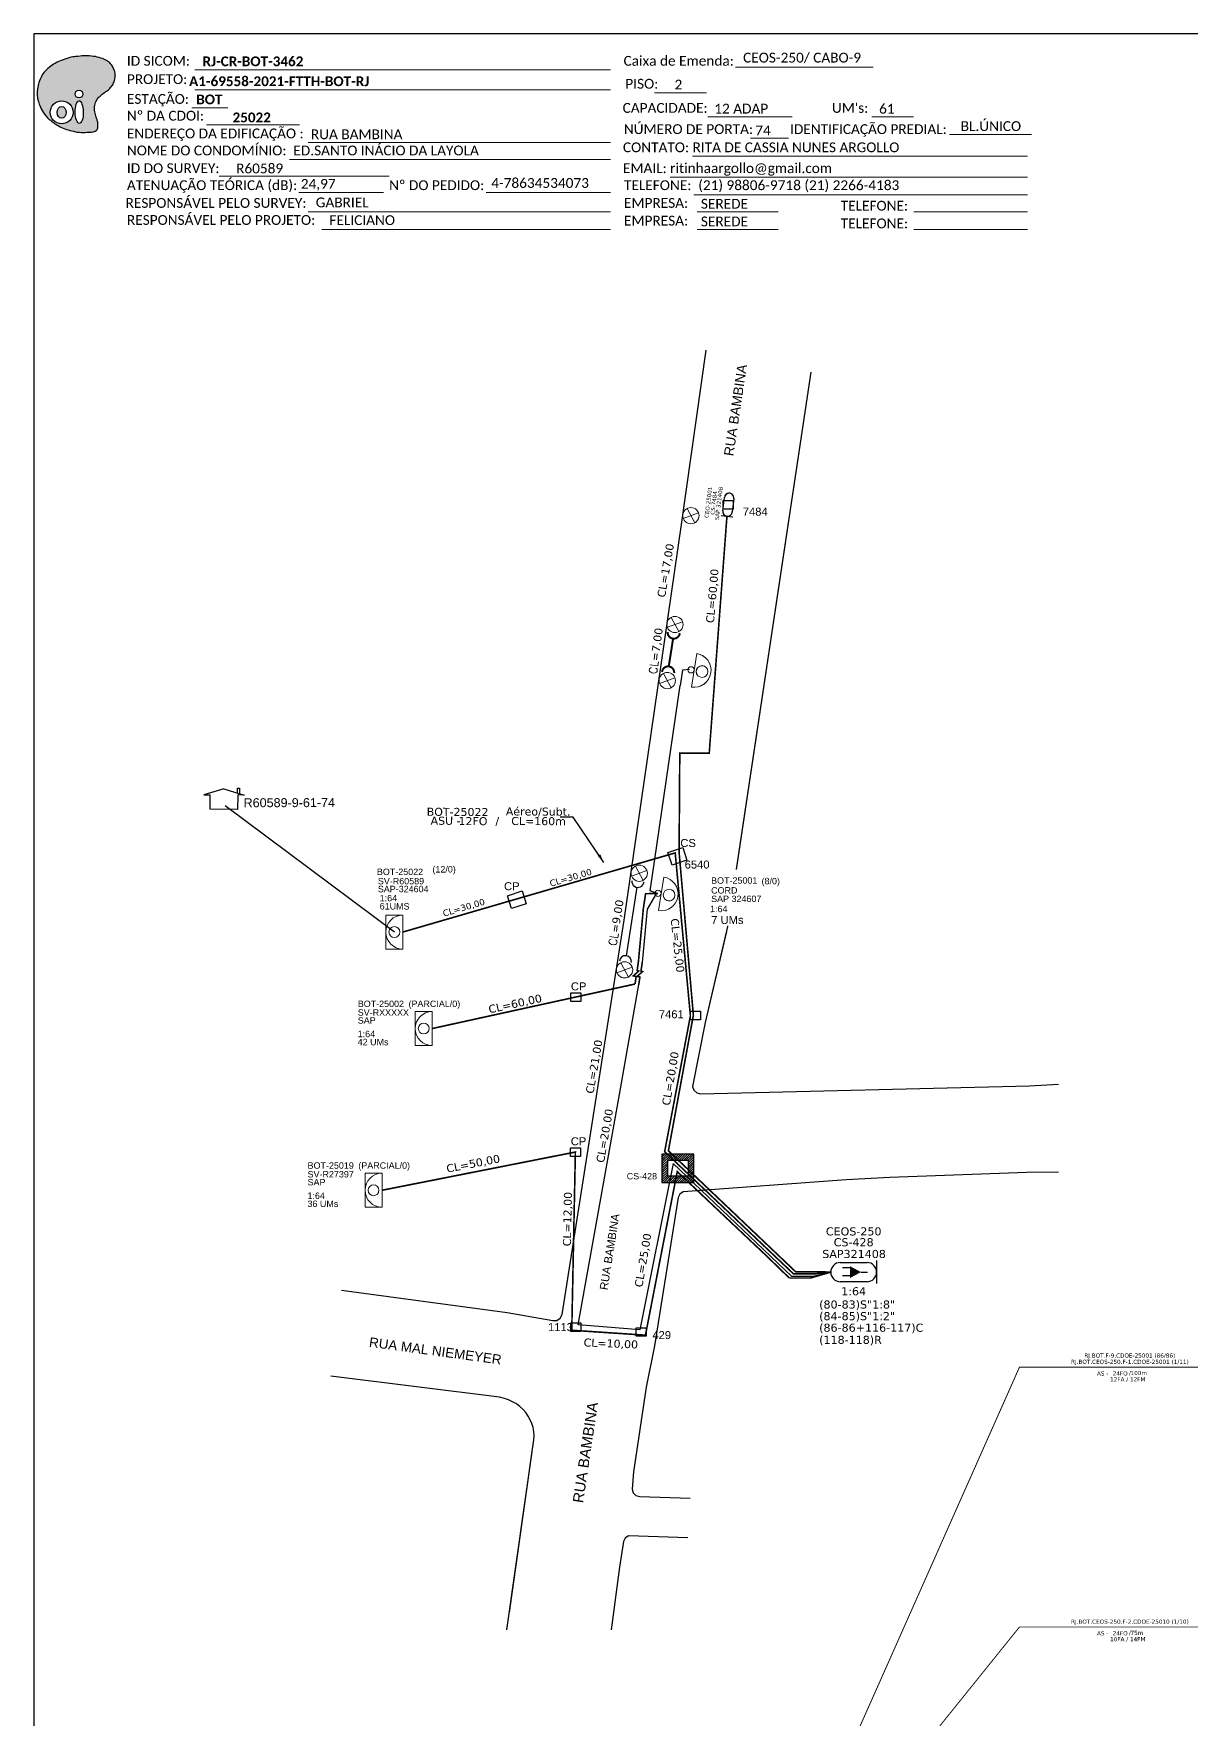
# Model space of a CAD drawing. Header units: metres. Extents: x 0 to 843, y -1 to 595.
# Drawn here: x 0.3 to 260.7, y 215.5 to 594.5 of the extents above; entities that cross this region are included whole.
import ezdxf
from ezdxf.enums import TextEntityAlignment as Align

# ---------------------------------------------------------------- set-up
doc = ezdxf.new("R2010")
doc.units = ezdxf.units.M
for name, color, linetype in [('10.1-Caixas Subterrâneas', 5, 'Continuous'), ('20.4-CEOS', 1, 'Continuous'), ('20.5-CEO', 1, 'Continuous'), ('CAP a instalar', 1, 'Continuous'), ('celulas gpon', 7, 'Continuous'), ('label_cabos', 7, 'Continuous'), ('Legenda', 1, 'Continuous'), ('QUADRA', 7, 'Continuous'), ('Subida Lateral', 5, 'Continuous'), ('surveys legendas', 7, 'Continuous')]:
    doc.layers.add(name, color=color, linetype=linetype)
for name, color, linetype, lineweight in [('10.4-Postes', 1, 'Continuous', 0), ("20.0-LEGENDA DOS CDO'S", 1, 'Continuous', 0), ('20.1-CDO_INTERIOR', 1, 'Continuous', 0), ('20.2-CDO_POSTE', 1, 'Continuous', 5), ('20.6-CORDOALHA_SUPORTE', 7, 'Continuous', 25), ('40.1-ETIQUETAS', 1, 'Continuous', 20), ('CORDOALHA_SUPORTE', 7, 'Continuous', 25), ('Segmento Logradouro Texto', 251, 'Continuous', 0)]:
    doc.layers.add(name, color=color, linetype=linetype, lineweight=lineweight)
doc.layers.add('DROP DE CLIENTE', color=140, linetype='Continuous', plot=False)
doc.layers.add('EXTRA', color=50, linetype='Continuous', plot=False)
doc.styles.add('ARIAL', font='arial.ttf')
doc.styles.add('DIGICADE', font='arial.ttf')
doc.styles.add('ROMANS', font='romans.shx')
doc.styles.add('siredit', font='verdana.ttf')
doc.styles.get("Standard").update_dxf_attribs({"font": 'arial.ttf'})
doc.styles.add('WMF-Calibri0', font='calibri.ttf')
doc.styles.add('WMF-Calibri1', font='calibrib.ttf')
doc.linetypes.add('FENCELINE1', pattern='A,0.25,-0.1,[133,ltypeshp.shx,S=0.1,R=0,X=-0.1,Y=0],-0.1,1', length=1.45)
doc.dimstyles.get("Standard").update_dxf_attribs({"dimtxt": 0.18, "dimasz": 0.18, "dimexe": 0.18, "dimexo": 0.0625, "dimgap": 0.09, "dimtad": 0, "dimtih": 1, "dimtoh": 1, "dimdec": 4, "dimzin": 0, "dimdsep": 46, "dimtxsty": 'Standard', "dimcen": 0.09, "dimadec": 0, "dimazin": 0, "dimtfac": 1, "dimtdec": 4, "dimtofl": 0, "dimtmove": 0, "dimatfit": 3, "dimfxl": 0, "dimtolj": 1, "dimtzin": 0, "dimarcsym": 0})

# ---------------------------------------------------------------- blocks, each defined once
blk = doc.blocks.new('OI')
h = blk.add_hatch(color=40)
edge = h.paths.add_edge_path()
edge.add_spline(control_points=[(4.35, -0.67), (3.92, -0.99), (3.26, -1.5), (2.81, -2.59), (2.9, -3.5), (3.06, -4.27), (3.31, -4.85), (3.37, -5.39), (3.4, -5.88), (3.2, -6.4), (2.54, -6.61), (1.65, -6.63), (0.55, -6.67), (-0.56, -6.42), (-1.61, -6.14), (-2.77, -5.61), (-3.92, -4.77), (-4.89, -3.7), (-5.34, -2.65), (-5.6, -1.94), (-5.85, -0.96), (-5.71, 0.47), (-5.1, 2.02), (-4.14, 3.02), (-3.3, 3.61), (-2.37, 4.16), (-1.36, 4.44), (-0.56, 4.7), (0.79, 4.85), (2.24, 4.97), (3.79, 4.57), (4.67, 4.21), (5.44, 3.65), (5.76, 2.99), (6.03, 2.21), (6.01, 1.46), (5.72, 0.64), (5.31, 0.08), (4.88, -0.38), (4.51, -0.55), (4.35, -0.67)], knot_values=[0, 0, 0, 0, 1.60434, 2.417191, 3.427595, 4.282808, 4.776746, 5.304182, 5.888771, 6.258406, 6.858137, 7.79129, 8.986195, 10.124242, 11.187857, 12.242908, 13.953784, 15.414161, 16.515391, 17.349188, 17.675853, 19.552021, 21.515531, 22.568638, 23.63245, 24.621084, 25.782718, 26.745347, 27.142653, 29.870543, 31.004649, 31.921532, 32.709589, 33.801391, 34.042471, 35.192333, 35.971461, 36.628871, 37.254359, 37.836911, 37.836911, 37.836911, 37.836911], degree=3, periodic=0)
h.paths.add_polyline_path([(1.13, -0.87, -1), (-0.04, -0.87, -1)], flags=16)
edge = h.paths.add_edge_path(flags=16)
edge.add_ellipse((0.56, -3.59), major_axis=(-0.02, 1.71), ratio=0.361305, start_angle=0, end_angle=360)
h.paths.add_polyline_path([(-0.36, -3.62, -1), (-3.8, -3.62, -1)], flags=16)
edge = h.paths.add_edge_path(flags=0)
edge.add_ellipse((-2.08, -3.62), major_axis=(0, 0.885), ratio=0.758294, start_angle=0, end_angle=360)
at = {"color": 40}
for centre, radius in [((-2.08, -3.62), 1.72), ((0.54, -0.87), 0.587)]:
    blk.add_circle(centre, radius, dxfattribs=at)
blk.add_ellipse((0.56, -3.59), major_axis=(-0.02, 1.71), ratio=0.361305, dxfattribs=at)
blk.add_ellipse((-2.08, -3.62), major_axis=(0, 0.885), ratio=0.758294, start_param=-3.141592653589792, end_param=3.141592653589792, dxfattribs=at)
at = {"color": 40, "start_tangent": (-0.800898, -0.598801), "end_tangent": (-0.800898, -0.598801)}
blk.add_spline([(4.35, -0.67), (3.2, -1.78), (2.9, -2.54), (2.92, -3.55), (3.12, -4.38), (3.28, -4.85), (3.37, -5.37), (3.35, -5.95), (3.2, -6.29), (2.66, -6.55), (1.73, -6.63), (0.54, -6.62), (-0.58, -6.41), (-1.6, -6.11), (-2.56, -5.67), (-3.95, -4.67), (-4.89, -3.56), (-5.37, -2.56), (-5.64, -1.78), (-5.72, -1.46), (-5.63, 0.42), (-4.84, 2.22), (-4.13, 2.99), (-3.27, 3.62), (-2.4, 4.09), (-1.3, 4.47), (-0.37, 4.72), (0.02, 4.77), (2.75, 4.8), (3.85, 4.53), (4.69, 4.16), (5.31, 3.68), (5.85, 2.73), (5.93, 2.5), (5.94, 1.35), (5.67, 0.62), (5.29, 0.08), (4.84, -0.36), (4.35, -0.67)], degree=3, dxfattribs=at)
blk = doc.blocks.new('POSTE_CELULA_9')
at = {"layer": '10.4-Postes', "color": 10}
for points in [[(-100.27, 125.89), (-98.93, 123.41)], [(-98.28, 125.14), (-100.92, 124.16)]]:
    blk.add_lwpolyline(points, dxfattribs=at)
blk.add_circle((-99.6, 124.65), 1.41, dxfattribs=at)
blk = doc.blocks.new('SURVEY_SURVEY')
for p, q in [((0, 0.0000127), (-0.0000126, 0.000009)), ((0, 0.0000127), (0.0000126, 0.000009)), ((0.0000084, 0.0000132), (0.0000098, 0.0000132)), ((0.0000084, 0.0000103), (0.0000084, 0.0000132)), ((0.0000098, 0.0000132), (0.0000098, 0.0000099)), ((-0.0000126, 0.000009), (-0.0000086, 0.000009)), ((-0.0000086, 0), (-0.0000086, 0.000009)), ((0.0000086, 0), (-0.0000086, 0)), ((0.0000126, 0.000009), (0.0000086, 0.000009)), ((0.0000086, 0.000009), (0.0000086, 0))]:
    blk.add_line(p, q)
blk = doc.blocks.new('CDOI_CT_ESQ')
at = {"layer": '20.1-CDO_INTERIOR', "color": 8, "lineweight": 18}
blk.add_lwpolyline([(-2.12, -2.13), (-2.12, 2.12), (0, 2.12), (0.01, -2.13)], close=True, dxfattribs=at)
blk.add_circle((-1.06, 0), 0.68, dxfattribs=at)
blk.add_arc((0.01, 0), 2.13, 90.0276, 270.0276, dxfattribs=at)
at = {"layer": "20.0-LEGENDA DOS CDO'S", "color": 8, "style": 'ARIAL'}
for tag, p in [('CDO_N', (-9.3, 2.69)), ('SURVEY', (-9.3, 1.6)), ('SAP', (-9.3, 0.61)), ('1:XX', (-9.31, -1.08)), ('UMS', (-9.31, -2.09))]:
    blk.add_attdef(tag, p, '', height=0.8, rotation=359.9724, dxfattribs=at)
blk.add_attdef('FIBRAS_UTILIZADAS', text='', height=0.8, rotation=359.9724, dxfattribs=at).set_placement((-1.59, 2.69), align=Align.CENTER)
blk = doc.blocks.new('*X7')
at = {"color": 0, "linetype": 'Continuous'}
for p, q in [((-1.25, 0.34099), (-0.49099, 1.1)), ((-1.25, 0.517767), (-0.667767, 1.1)), ((-1.25, 0.694544), (-0.844544, 1.1)), ((-1.25, 0.87132), (-1.02132, 1.1)), ((-1.25, 1.048097), (-1.198097, 1.1)), ((-1.25, 0.164214), (-0.8035, 0.610714)), ((-1.25, -0.012563), (-0.8035, 0.433937)), ((-1.25, -0.18934), (-0.8035, 0.25716)), ((-1.25, -0.366117), (-0.8035, 0.080383)), ((-0.789214, 0.625), (-0.314214, 1.1)), ((-0.612437, 0.625), (-0.137437, 1.1)), ((-0.43566, 0.625), (0.03934, 1.1)), ((-0.258883, 0.625), (0.216117, 1.1)), ((-0.082107, 0.625), (0.392893, 1.1)), ((0.09467, 0.625), (0.56967, 1.1)), ((0.271447, 0.625), (0.746447, 1.1)), ((0.448223, 0.625), (0.923223, 1.1)), ((0.625, 0.625), (1.1, 1.1)), ((0.801777, 0.625), (1.25, 1.073223)), ((0.8035, 0.449947), (1.25, 0.896447)), ((0.8035, 0.27317), (1.25, 0.71967)), ((0.8035, 0.096393), (1.25, 0.542893)), ((0.8035, -0.080383), (1.25, 0.366117)), ((0.8035, -0.25716), (1.25, 0.18934)), ((0.8035, -0.433937), (1.25, 0.012563)), ((-1.25, -0.542893), (-0.8035, -0.096393)), ((-1.25, -0.71967), (-0.8035, -0.27317)), ((-1.25, -0.896447), (-0.8035, -0.449947)), ((-1.25, -1.073223), (-0.801777, -0.625)), ((-1.1, -1.1), (-0.625, -0.625)), ((-0.923223, -1.1), (-0.448223, -0.625)), ((-0.746447, -1.1), (-0.271447, -0.625)), ((-0.56967, -1.1), (-0.09467, -0.625)), ((-0.392893, -1.1), (0.082107, -0.625)), ((-0.216117, -1.1), (0.258883, -0.625)), ((-0.03934, -1.1), (0.43566, -0.625)), ((0.137437, -1.1), (0.612437, -0.625)), ((0.314214, -1.1), (0.789214, -0.625)), ((0.49099, -1.1), (1.25, -0.34099)), ((0.667767, -1.1), (1.25, -0.517767)), ((0.8035, -0.610714), (1.25, -0.164214)), ((0.844544, -1.1), (1.25, -0.694544)), ((1.02132, -1.1), (1.25, -0.87132)), ((1.198097, -1.1), (1.25, -1.048097))]:
    blk.add_line(p, q, dxfattribs=at)
blk = doc.blocks.new('MANHOLE_MQ')
at = {"color": 0, "linetype": 'Continuous'}
for p, q in [((0.00000623, 0.00000569), (-0.00000627, 0.00000569)), ((-0.00000627, 0.00000569), (-0.00000627, -0.00000531)), ((-0.00000404, 0.00000331), (0.00000399, 0.00000331)), ((-0.00000404, -0.00000294), (-0.00000404, 0.00000331)), ((0.00000399, 0.00000331), (0.00000399, -0.00000294)), ((0.00000623, -0.00000531), (0.00000623, 0.00000569)), ((-0.00000627, -0.00000531), (0.00000623, -0.00000531)), ((0.00000399, -0.00000294), (-0.00000404, -0.00000294)), ((0.00000399, -0.00000294), (0.00000399, -0.00000294))]:
    blk.add_line(p, q, dxfattribs=at)
at = {"color": 0, "linetype": 'Continuous', "xscale": 5e-06, "yscale": 5e-06, "zscale": 1e-05}
blk.add_blockref('*X7', (-0.00000002, 0.00000019), dxfattribs=at)
blk = doc.blocks.new('*U8')
at = {"color": 0}
blk.add_line((2.14, -0.58), (-2.1, -0.68), dxfattribs=at)
for centre, radius in [((0, 0.38), 0.733), ((0.03, -1.03), 0.393)]:
    blk.add_circle(centre, radius, dxfattribs=at)
blk.add_arc((0.02, -0.63), 2.12, 1.3782, 181.3782, dxfattribs=at)
blk = doc.blocks.new('Inst CDOE-8 CAIXA DIST OPT CDOE 48F_8D C_SPL OPTAP')
at = {"layer": "20.0-LEGENDA DOS CDO'S", "color": 0}
for tag, p, style, flags in [('ID_ATIVIDADE', (0.12, 6.47), 'ARIAL', 3), ('FATOR', (7.92, 6.47), 'ARIAL', 1), ('QTDE', (0.23, -0.97), 'DIGICADE', 3)]:
    blk.add_attdef(tag, p, '', height=0.8, rotation=0.118, dxfattribs=dict(at, style=style, flags=flags))
at = {"layer": "20.0-LEGENDA DOS CDO'S", "color": 0, "style": 'ARIAL'}
for tag, p, height in [('CORDOALHA', (0.12, 4.02), 0.8), ('FID', (0.12, 5.25), 0.8), ('1:XX', (-0.01, 1.7), 0.8), ('SAP', (0.12, 2.96), 0.8), ('UMS', (0.14, 0.22), 1)]:
    blk.add_attdef(tag, p, '', height=height, rotation=0.118, dxfattribs=at)
blk.add_attdef('FIBRAS_UTILIZADAS', text='', height=0.8, rotation=0.118, dxfattribs=at).set_placement((13.48, 5.26), align=Align.CENTER)
blk = doc.blocks.new('MHMZ')
at = {"color": 0}
for p, q in [((-0.0000059, 0.0000052), (0.0000066, 0.0000052)), ((-0.0000059, -0.0000055), (-0.0000059, 0.0000052)), ((0.0000066, 0.0000052), (0.0000066, -0.0000055)), ((0.0000066, -0.0000055), (-0.0000059, -0.0000055))]:
    blk.add_line(p, q, dxfattribs=at)
blk = doc.blocks.new('*U13')
at = {"layer": '20.5-CEO'}
for p, q in [((-1.56, 1.26), (1.8, 1.26)), ((1.8, -1.13), (-1.56, -1.13))]:
    blk.add_line(p, q, dxfattribs=at)
blk.add_lwpolyline([(-2.75, 1.51), (-2.75, -1.38)], dxfattribs=at)
for centre, start, end in [((-1.56, 0.07), 90, 270), ((1.8, 0.07), 270, 90)]:
    blk.add_arc(centre, 1.2, start, end, dxfattribs=at)
at = {"layer": '20.5-CEO', "color": 7, "style": 'siredit'}
for tag, p in [('LOCAL', (0.12, 4.23)), ('FID', (0.11, 5.61)), ('SAP', (0.12, 2.97)), ('FIBRAS_RESERVA', (0.12, -1.94))]:
    blk.add_attdef(tag, text='', height=1.01, dxfattribs=at).set_placement(p, align=Align.TOP_CENTER)
for tag, flags, p in [('ID_ATIVIDADE', 3, (0.11, -3.51)), ('FATOR', 1, (0.11, -4.82))]:
    blk.add_attdef(tag, text='', height=1.01, dxfattribs=dict(at, flags=flags)).set_placement(p, align=Align.TOP_CENTER)
at = {"layer": '20.5-CEO', "color": 7, "style": 'siredit', "flags": 3}
blk.add_attdef('QTDE', (-4.88, -7.06), '', height=1.01, dxfattribs=at)
blk = doc.blocks.new('Inst CORD ALUMINIO 4.8 MM 3F')
at = {"layer": '20.6-CORDOALHA_SUPORTE', "color": 0, "lineweight": 0, "style": 'ROMANS'}
blk.add_attdef('LANCE', text='', height=1, dxfattribs=at).set_placement((-0.54, -2.21), align=Align.RIGHT)
at = {"layer": '20.6-CORDOALHA_SUPORTE', "color": 0, "style": 'siredit'}
blk.add_attdef('QTDE', (-0.54, -2.21), '', height=1, rotation=359.69, dxfattribs=at)
at = {"layer": '20.6-CORDOALHA_SUPORTE', "color": 0, "lineweight": 0, "style": 'ROMANS'}
for tag, p, flags in [('FATOR', (-5.2, -4.44), 3), ('ID_ATIVIDADE', (-5.2, -6.67), 3), ('FID', (-5.2, -8.9), 1)]:
    blk.add_attdef(tag, p, '', height=1, dxfattribs=dict(at, flags=flags))
blk = doc.blocks.new('LEGENDA DOS CABOS')
at = {"layer": 'EXTRA', "style": 'siredit'}
for tag, p in [('ID', (4.6, 0.97)), ('XX', (9.03, 0.97))]:
    blk.add_attdef(tag, text='', height=0.48, rotation=359.69, dxfattribs=at).set_placement(p, align=Align.MIDDLE_CENTER)
at = {"layer": 'Legenda', "color": 7, "style": 'siredit'}
for tag, p in [('TIPO_CABO', (1.31, 0)), ('CABO', (4.69, -0.05)), ('/', (6.81, -0.05)), ('METROS', (10.03, -0.05))]:
    blk.add_attdef(tag, text='', height=0.8, rotation=359.69, dxfattribs=at).set_placement(p, align=Align.MIDDLE_CENTER)
blk = doc.blocks.new('*U21')
at = {"layer": '20.4-CEOS', "color": 7, "style": 'siredit'}
for tag, p in [('FIBRAS_SPLITTER', (0, 0)), ('FIBRAS_TOP_C', (0, -4.13)), ('RESERVA_FINAIS', (0, -5.46))]:
    blk.add_attdef(tag, p, '', height=1.01, dxfattribs=at)
for tag, p, flags in [('ID_ATIVIDADE', (0, -6.77), 3), ('QTDE', (0, -9.4), 1), ('FATOR', (0, -8.09), 1), ('FID', (0, -10.71), 1)]:
    blk.add_attdef(tag, p, '', height=1.01, dxfattribs=dict(at, flags=flags))
blk = doc.blocks.new('*U23')
at = {"layer": '20.4-CEOS', "color": 7, "style": 'siredit'}
blk.add_attdef('FIBRAS_SPLITTER', (0, 0), '', height=1.01, dxfattribs=at)
for tag, p, flags in [('ID_ATIVIDADE', (0, -1.48), 3), ('FATOR', (0, -2.79), 1), ('QTDE', (0, -4.11), 1), ('FID', (0, -5.42), 1)]:
    blk.add_attdef(tag, p, '', height=1.01, dxfattribs=dict(at, flags=flags))
blk = doc.blocks.new('ETIQUETA_RS5F')
at = {"layer": '40.1-ETIQUETAS', "color": 0, "style": 'siredit'}
blk.add_text('/', height=1.5, dxfattribs=at).set_placement((1.55, -1.95), align=Align.MIDDLE_RIGHT)
for tag, p in [('ETIQUETA_R_SECUNDARIA', (1.18, 2.1)), ('ETIQUETA_R_PRIMARIA', (1.18, 4.1)), ('F_ATIVAS/F_MORTAS', (1.11, -4.24))]:
    blk.add_attdef(tag, text='', height=1.5, dxfattribs=at).set_placement(p, align=Align.MIDDLE_CENTER)
for tag, p in [('TIPO_CABO', (-6.62, -2.12)), ('CAP_CABO', (0.37, -2.09))]:
    blk.add_attdef(tag, text='', height=1.5, dxfattribs=at).set_placement(p, align=Align.MIDDLE_RIGHT)
blk.add_attdef('METROS', text='', height=1.5, dxfattribs=at).set_placement((2.11, -1.95), align=Align.MIDDLE_LEFT)
for tag, p in [('FUSÃO_1', (0.82, -8.39)), ('FUSÃO_2', (0.82, -10.6)), ('FUSÃO_3', (0.82, -12.93)), ('FUSÃO_4', (0.82, -15.14)), ('FUSÃO_5', (0.82, -17.16))]:
    blk.add_attdef(tag, text='', height=1.5, dxfattribs=at).set_placement(p, align=Align.CENTER)

msp = doc.modelspace()

# ---------------------------------------------------------------- linework, layer by layer
at = {"color": 7}
msp.add_lwpolyline([(0.35, 0.54), (841.35, 0.54), (841.35, 594.54), (0.35, 594.54)], close=True, dxfattribs=at)
at = {"lineweight": 0}
for points in [[(36.57, 586.42), (130.07, 586.42)], [(158.18, 587.03), (189.12, 587.03)], [(36.57, 581.95), (130.07, 581.95)], [(139.98, 581.26), (151.65, 581.26)], [(35.93, 577.85), (44, 577.85)], [(151.96, 575.83), (170.9, 575.83)], [(62.06, 570.09), (130.07, 570.09)], [(57.87, 566.26), (130.07, 566.26)], [(148.49, 566.97), (223.84, 566.97)], [(42.06, 562.49), (80.28, 562.49)], [(143.52, 562.28), (223.84, 562.28)], [(148.79, 558.29), (223.84, 558.29)]]:
    msp.add_lwpolyline(points, dxfattribs=at)
at = {"color": 7, "lineweight": 0}
for points in [[(39.21, 574.08), (60.1, 574.08)], [(188.81, 575.83), (198.25, 575.83)], [(161.58, 571.06), (170.13, 571.06)], [(206.28, 571.86), (224.78, 571.86)], [(59.95, 558.84), (79.04, 558.84)], [(102.08, 558.84), (130.1, 558.84)], [(62.06, 554.46), (130.07, 554.46)], [(149.54, 554.46), (167.75, 554.46)], [(198.28, 554.46), (223.84, 554.46)], [(65.13, 550.48), (130.07, 550.48)], [(149.54, 550.48), (167.75, 550.48)], [(198.28, 550.48), (223.84, 550.48)]]:
    msp.add_lwpolyline(points, dxfattribs=at)
at = {"color": 8}
for points in [[(155.32, 487.24), (155.69, 490.24)], [(157.82, 489.98), (157.46, 486.98)], [(154.97, 486.2), (157.54, 485.88)]]:
    msp.add_lwpolyline(points, dxfattribs=at)
for points in [[(170.78, 315.15), (175.56, 315.15)], [(107.33, 239.51), (112.86, 278.33), (112.9, 279.26), (112.83, 280.18), (112.68, 281.09), (112.41, 281.98), (112.04, 282.84), (111.58, 283.66), (111.04, 284.44), (110.4, 285.15), (109.69, 285.8), (108.91, 286.38), (108.06, 286.88), (107.16, 287.29), (106.22, 287.62), (105.11, 287.87), (67.14, 292.66)]]:
    msp.add_lwpolyline(points)
for centre, start, end in [((156.76, 490.11), 352.9878, 172.9878), ((156.39, 487.11), 172.9878, 352.9878)]:
    msp.add_arc(centre, 1.08, start, end, dxfattribs=at)
at = {"layer": '20.1-CDO_INTERIOR', "color": 1, "lineweight": 18}
msp.add_lwpolyline([(79.55, 388.69), (79.55, 396.34), (83.37, 396.34), (83.37, 388.69)], close=True, dxfattribs=at)
msp.add_circle((81.46, 392.51), 1.22, dxfattribs=at)
msp.add_arc((83.37, 392.51), 3.83, 90.0276, 270.0276, dxfattribs=at)
at = {"layer": '20.4-CEOS', "color": 5}
for p, q in [((181.75, 318.17), (187.77, 318.17)), ((187.77, 313.88), (181.75, 313.88))]:
    msp.add_line(p, q, dxfattribs=at)
for points in [[(189.91, 318.62), (189.91, 313.44)], [(184.05, 316.96), (182.22, 316.96)], [(184.05, 315.18), (182.22, 315.18)], [(186.42, 316.03), (187.87, 316.03)]]:
    msp.add_lwpolyline(points, dxfattribs=at)
msp.add_lwpolyline([(186.42, 316.03, 0, 2.65, 0), (183.94, 316.03, 2.65, 2.65, 0)], format="xyseb", dxfattribs=at)
for centre, start, end in [((181.75, 316.03), 90, 270), ((187.77, 316.03), 270, 90)]:
    msp.add_arc(centre, 2.15, start, end, dxfattribs=at)
at = {"layer": 'CAP a instalar', "color": 7, "linetype": 'FENCELINE1', "ltscale": 5}
for p, q in [((146.29, 451.44), (145.75, 447.96)), ((147.86, 451.53), (146.29, 451.44)), ((139.51, 405.29), (145.75, 447.96)), ((138.97, 401.81), (139.51, 405.29)), ((140.44, 401.25), (138.34, 397.68)), ((140.44, 401.25), (138.97, 401.81)), ((138.34, 397.68), (137.21, 385.64))]:
    msp.add_line(p, q, dxfattribs=at)
at = {"layer": 'CAP a instalar', "linetype": 'FENCELINE1', "ltscale": 5}
msp.add_line((140.44, 401.25), (138.87, 401.15), dxfattribs=at)
at = {"layer": 'CAP a instalar', "color": 7, "ltscale": 5}
for p, q in [((132.1, 355.98), (136.43, 380.69)), ((122.83, 304.2), (132.1, 355.98)), ((144.13, 340.43), (136.64, 303.08)), ((170.78, 315.15), (144.13, 340.43)), ((170.78, 315.15), (175.56, 315.15)), ((175.56, 315.15), (179.6, 316.03)), ((136.64, 303.08), (122.83, 304.2))]:
    msp.add_line(p, q, dxfattribs=at)
at = {"layer": 'CAP a instalar', "color": 8, "linetype": 'FENCELINE1', "ltscale": 5, "const_width": 0.36}
for points in [[(156.26, 486.04), (156.26, 486.04), (152.27, 432.72), (145.65, 432.72), (145.5, 410.44), (148.71, 373.81), (143.09, 343.31), (171.7, 316.12), (176.48, 316.12), (179.6, 316.03)], [(170.28, 314.71), (175.06, 314.71), (179.6, 316.03)]]:
    msp.add_lwpolyline(points, dxfattribs=at)
at = {"layer": 'CAP a instalar', "color": 1, "linetype": 'FENCELINE1', "ltscale": 2, "const_width": 0.36}
for points in [[(83.37, 392.51), (144.62, 410.31), (148.04, 373.66)], [(179.6, 316.03), (176.01, 315.63), (171.23, 315.63), (142.25, 343.12), (148.04, 373.66)]]:
    msp.add_lwpolyline(points, dxfattribs=at)
at = {"layer": 'CAP a instalar', "color": 252, "linetype": 'FENCELINE1', "ltscale": 5, "const_width": 0.36}
for points in [[(140.75, 401.2), (137.97, 401.13), (137.46, 397.81)], [(137.46, 397.81), (136.34, 385.77)]]:
    msp.add_lwpolyline(points, dxfattribs=at)
at = {"layer": 'CAP a instalar', "color": 8, "linetype": 'FENCELINE1', "ltscale": 2, "const_width": 0.36}
for points in [[(135.59, 380.82), (89.98, 370.81)], [(170.28, 314.71), (165.18, 319.66), (145.08, 338.64), (137.93, 301.85), (121.36, 302.95), (122.17, 343.03), (78.69, 334.44)]]:
    msp.add_lwpolyline(points, dxfattribs=at)
at = {"layer": 'CAP a instalar', "color": 7, "linetype": 'FENCELINE1', "ltscale": 6, "const_width": 0.213}
for points in [[(164.17, 164.31), (222.05, 294.66)], [(222.05, 294.66), (268.11, 294.66)], [(222.05, 236.22), (164.17, 164.31)], [(222.05, 236.22), (268.11, 236.22)]]:
    msp.add_lwpolyline(points, dxfattribs=at)
at = {"layer": 'CORDOALHA_SUPORTE'}
msp.add_line((136.03, 402.57), (133.57, 387.19), dxfattribs=at)
at = {"layer": 'CORDOALHA_SUPORTE', "const_width": 0.445}
for points in [[(145.66, 459.73, -1), (142.93, 460.01)], [(144.39, 450.74, 1), (141.66, 451.02)]]:
    msp.add_lwpolyline(points, format="xyb", dxfattribs=at)
msp.add_lwpolyline([(144.15, 458.5), (143.17, 452.25)], dxfattribs=at)
at = {"layer": 'CORDOALHA_SUPORTE'}
for centre, start, end in [((136.25, 403.92), 174.1381, 354.1381), ((133.43, 385.82), 354.1381, 174.1381)]:
    msp.add_arc(centre, 1.37, start, end, dxfattribs=at)
at = {"layer": 'DROP DE CLIENTE', "color": 4}
msp.add_lwpolyline([(81.46, 392.51), (43.44, 420.9)], dxfattribs=at)
at = {"layer": 'QUADRA'}
for points in [[(69.58, 311.94), (106.83, 306.98), (117.12, 305.12), (118.03, 305.18), (118.78, 305.66), (119.19, 306.49), (133.13, 395.17), (146.02, 484.17), (151.6, 523.38)], [(69.58, 311.94), (106.83, 306.98), (117.12, 305.12), (118.03, 305.18), (118.78, 305.66), (119.19, 306.49), (133.13, 395.17), (146.02, 484.17), (151.6, 523.38)], [(175.09, 518.46), (158.32, 406.55)], [(175.09, 518.46), (158.34, 406.66)], [(156.42, 393.87), (156.41, 393.78), (151.38, 372.19), (148.53, 357.75), (148.79, 356.94), (149.45, 356.37), (150.31, 356.16), (224.28, 357.95), (230.86, 358.3)], [(156.14, 392.61), (151.38, 372.19), (148.53, 357.75), (148.79, 356.94), (149.45, 356.37), (150.31, 356.16), (224.28, 357.95), (230.86, 358.3)], [(230.86, 338.54), (223.7, 338.46), (192.86, 337.32), (183.11, 336.76), (146.39, 334.08), (145.66, 333.57), (145.3, 332.8), (139.96, 299.43), (138.08, 290.18), (135.28, 271.09), (134.96, 267.22), (135.17, 266.4), (135.79, 265.78), (136.65, 265.53), (147.97, 265.17)], [(230.86, 338.54), (223.7, 338.46), (192.86, 337.32), (183.11, 336.76), (146.39, 334.08), (145.66, 333.57), (145.3, 332.8), (139.96, 299.43), (138.08, 290.18), (135.28, 271.09), (134.96, 267.22), (135.17, 266.4), (135.79, 265.78), (136.65, 265.53), (147.97, 265.17)], [(106.77, 235.55), (112.86, 278.33), (112.9, 279.26), (112.83, 280.18), (112.68, 281.09), (112.41, 281.98), (112.04, 282.84), (111.58, 283.66), (111.04, 284.44), (110.4, 285.15), (109.69, 285.8), (108.91, 286.38), (108.06, 286.88), (107.16, 287.29), (106.22, 287.62), (105.11, 287.87), (67.14, 292.66)], [(147.48, 256.28), (134.12, 256.7), (133.39, 256.2), (133.03, 255.43), (132.13, 249.68), (130.2, 235.55)], [(147.48, 256.28), (134.12, 256.7), (133.39, 256.2), (133.03, 255.43), (132.13, 249.68), (130.2, 235.55)]]:
    msp.add_lwpolyline(points, dxfattribs=at)
at = {"layer": 'Subida Lateral', "color": 252, "const_width": 0.36}
msp.add_lwpolyline([(135.59, 380.82), (135.84, 382.52), (135.2, 382.66), (136.42, 383.75), (136.06, 383.89), (136.34, 385.77)], dxfattribs=at)
at = {"layer": 'Subida Lateral', "color": 5, "const_width": 0.36}
msp.add_lwpolyline([(136.43, 380.69), (136.69, 382.39), (136.05, 382.54), (137.28, 383.61), (136.92, 383.75), (137.21, 385.64)], dxfattribs=at)

# ---------------------------------------------------------------- block references
at = {"color": 7, "xscale": 1.494060215586407, "yscale": 1.494060215586409, "zscale": 1.494060215586409, "rotation": 0.153289602394906}
msp.add_blockref('OI', (9.73, 582.27), dxfattribs=at)
at = {"xscale": 1.296, "yscale": 1.296, "zscale": 1.296}
for p in [(277.23, 324.61), (273.65, 300.13), (271.92, 287.52), (265.61, 244.19), (262.32, 222.46)]:
    msp.add_blockref('POSTE_CELULA_9', p, dxfattribs=at)
at = {"color": 0, "lineweight": 0}
ref = msp.add_blockref('Inst CORD ALUMINIO 4.8 MM 3F', (123.38, 393.46), dxfattribs=dict(at, xscale=1.8, yscale=1.8, zscale=1.8, rotation=82.51092582893759))
ref.add_attrib('QTDE', '7,00', (141.11, 455.34), dxfattribs={"layer": '20.6-CORDOALHA_SUPORTE', "color": 0, "height": 1.8, "rotation": 82.2009, "style": 'siredit'})
ref.add_attrib('LANCE', 'CL=', dxfattribs={"layer": '20.6-CORDOALHA_SUPORTE', "color": 0, "lineweight": 0, "height": 1.8, "rotation": 82.5109, "style": 'ROMANS'}).set_placement((141.11, 455.34), align=Align.RIGHT)
ref = msp.add_blockref('Inst CORD ALUMINIO 4.8 MM 3F', (121.43, 392.86), dxfattribs=dict(at, xscale=1.800000000000001, yscale=1.8, zscale=1.8, rotation=81.04936588620298))
ref.add_attrib('QTDE', '9,00', (132.16, 394.2), dxfattribs={"layer": '20.6-CORDOALHA_SUPORTE', "color": 0, "height": 1.8, "rotation": 80.7394, "style": 'siredit'})
ref.add_attrib('LANCE', 'CL=', dxfattribs={"layer": '20.6-CORDOALHA_SUPORTE', "color": 0, "lineweight": 0, "height": 1.8, "rotation": 81.0494, "style": 'ROMANS'}).set_placement((132.16, 394.2), align=Align.RIGHT)
at = {"layer": '10.1-Caixas Subterrâneas', "xscale": 180000, "yscale": 180000, "zscale": 180000}
for p in [(156.5, 488.63), (122.18, 377.87), (149.16, 373.79), (122.17, 343.03), (122.21, 303.66), (136.93, 302.58)]:
    msp.add_blockref('MHMZ', p, dxfattribs=at)
at = {"layer": '10.1-Caixas Subterrâneas', "xscale": 280800, "yscale": 280800, "zscale": 280800, "rotation": 17.83370136227001}
for p in [(145.02, 409.55), (108.9, 399.79)]:
    msp.add_blockref('MHMZ', p, dxfattribs=at)
at = {"layer": '10.1-Caixas Subterrâneas', "color": 30, "xscale": 575617.5977600848, "yscale": 575617.5977600848, "zscale": 575617.5977600848, "rotation": 180.0000000000626}
msp.add_blockref('MANHOLE_MQ', (145.23, 339.49), dxfattribs=at)
at = {"layer": "20.0-LEGENDA DOS CDO'S", "color": 7, "lineweight": 0}
ref = msp.add_blockref('Inst CDOE-8 CAIXA DIST OPT CDOE 48F_8D C_SPL OPTAP', (152.48, 393.92), dxfattribs=dict(at, xscale=1.8, yscale=1.8, zscale=1.8))
ref.add_attrib('FID', 'BOT-25001', (152.7, 403.37), dxfattribs={"color": 0, "height": 1.44, "rotation": 0.118, "style": 'ARIAL'})
ref.add_attrib('CORDOALHA', 'CORD', (152.7, 401.16), dxfattribs={"color": 0, "height": 1.44, "rotation": 0.118, "style": 'ARIAL'})
ref.add_attrib('SAP', 'SAP 324607', (152.71, 399.25), dxfattribs={"color": 0, "height": 1.44, "rotation": 0.118, "style": 'ARIAL'})
ref.add_attrib('1:XX', '1:64', (152.46, 396.98), dxfattribs={"color": 0, "height": 1.44, "rotation": 0.118, "style": 'ARIAL'})
ref.add_attrib('UMS', '7 UMs', (152.73, 394.31), dxfattribs={"color": 0, "height": 1.8, "rotation": 0.118, "style": 'ARIAL'})
ref.add_attrib('FIBRAS_UTILIZADAS', '(8/0)', dxfattribs={"color": 0, "height": 1.44, "rotation": 0.118, "style": 'ARIAL'}).set_placement((166.11, 403.25), align=Align.CENTER)
at = {"layer": '20.2-CDO_POSTE', "color": 7, "yscale": 1.8, "zscale": 1.8}
for p, xscale, rotation in [((149.99, 451.21), 1.8, 259.8382779324186), ((149.99, 451.19), -1.800000000000001, 262.5946118285412), ((142.58, 400.93), 1.8, 259.8382779324186), ((142.57, 400.91), -1.800000000000001, 262.5946118285412)]:
    msp.add_blockref('*U8', p, dxfattribs=dict(at, xscale=xscale, rotation=rotation))
at = {"layer": '20.4-CEOS', "color": 5, "lineweight": 0}
ref = msp.add_blockref('*U21', (177, 307.84), dxfattribs=dict(at, xscale=1.8, yscale=1.8, zscale=1.8))
ref.add_attrib('FIBRAS_SPLITTER', '(80-83)S"1:8"', (177, 307.84), dxfattribs={"color": 5, "height": 1.8174, "style": 'siredit'})
ref.add_attrib('FIBRAS_TOP_C', '(86-86+116-117)C', (177, 302.62), dxfattribs={"color": 5, "height": 1.8174, "style": 'siredit'})
ref.add_attrib('RESERVA_FINAIS', '(118-118)R', (177, 299.89), dxfattribs={"color": 5, "height": 1.817, "style": 'siredit'})
ref = msp.add_blockref('*U23', (177, 305.22), dxfattribs=dict(at, xscale=1.8, yscale=1.8, zscale=1.8))
ref.add_attrib('FIBRAS_SPLITTER', '(84-85)S"1:2"', (177, 305.22), dxfattribs={"color": 5, "height": 1.8174, "style": 'siredit'})
at = {"layer": '20.5-CEO', "color": 8, "lineweight": 0}
ref = msp.add_blockref('*U13', (156.62, 488.49), dxfattribs=dict(at, xscale=0.9000000000000001, yscale=0.9000000000000001, zscale=0.9000000000000001, rotation=82.98784856793996))
ref.add_attrib('LOCAL', 'CS-7484', dxfattribs={"color": 8, "height": 0.912, "rotation": 82.9878, "style": 'siredit'}).set_placement((152.85, 489.07), align=Align.TOP_CENTER)
ref.add_attrib('SAP', 'SAP 321408', dxfattribs={"color": 8, "height": 0.912, "rotation": 82.9878, "style": 'siredit'}).set_placement((153.97, 488.93), align=Align.TOP_CENTER)
ref.add_attrib('FID', 'CEO-25001', dxfattribs={"layer": '20.4-CEOS', "color": 8, "height": 0.909, "rotation": 82.9878, "style": 'siredit'}).set_placement((151.62, 489.21), align=Align.TOP_CENTER)
at = {"layer": 'CAP a instalar', "color": 7, "linetype": 'FENCELINE1', "ltscale": 7}
ref = msp.add_blockref('ETIQUETA_RS5F', (246.15, 294.55), dxfattribs=dict(at, xscale=0.6209913520138781, yscale=0.6209913520138781, zscale=0.6209913520138781))
ref.add_attrib('ETIQUETA_R_PRIMARIA', 'RJ.BOT.F-9.CDOE-25001 (86/86)', dxfattribs={"layer": '40.1-ETIQUETAS', "color": 0, "height": 0.9315, "style": 'siredit'}).set_placement((246.86, 297.27), align=Align.MIDDLE_CENTER)
ref.add_attrib('ETIQUETA_R_SECUNDARIA', 'RJ.BOT.CEOS-250.F-1.CDOE-25001 (1/11)', dxfattribs={"layer": '40.1-ETIQUETAS', "color": 0, "height": 0.9315, "style": 'siredit'}).set_placement((246.88, 295.86), align=Align.MIDDLE_CENTER)
ref.add_attrib('TIPO_CABO', 'AS -', dxfattribs={"layer": '40.1-ETIQUETAS', "color": 0, "height": 0.931, "style": 'siredit'}).set_placement((242.04, 293.24), align=Align.MIDDLE_RIGHT)
ref.add_attrib('CAP_CABO', '24FO', dxfattribs={"layer": '40.1-ETIQUETAS', "color": 0, "height": 0.931, "style": 'siredit'}).set_placement((246.38, 293.25), align=Align.MIDDLE_RIGHT)
ref.add_attrib('METROS', '100m', dxfattribs={"layer": '40.1-ETIQUETAS', "color": 0, "height": 0.931, "style": 'siredit'}).set_placement((247.04, 293.34), align=Align.MIDDLE_LEFT)
ref.add_attrib('F_ATIVAS/F_MORTAS', '12FA / 12FM', dxfattribs={"layer": '40.1-ETIQUETAS', "color": 0, "height": 0.9315, "style": 'siredit'}).set_placement((246.4, 291.91), align=Align.MIDDLE_CENTER)
ref = msp.add_blockref('ETIQUETA_RS5F', (246.15, 236.11), dxfattribs=dict(at, xscale=0.6209913520138781, yscale=0.6209913520138781, zscale=0.6209913520138781))
ref.add_attrib('ETIQUETA_R_SECUNDARIA', 'RJ.BOT.CEOS-250.F-2.CDOE-25010 (1/10)', dxfattribs={"layer": '40.1-ETIQUETAS', "color": 0, "height": 0.9315, "style": 'siredit'}).set_placement((246.88, 237.42), align=Align.MIDDLE_CENTER)
ref.add_attrib('TIPO_CABO', 'AS -', dxfattribs={"layer": '40.1-ETIQUETAS', "color": 0, "height": 0.931, "style": 'siredit'}).set_placement((242.04, 234.8), align=Align.MIDDLE_RIGHT)
ref.add_attrib('CAP_CABO', '24FO', dxfattribs={"layer": '40.1-ETIQUETAS', "color": 0, "height": 0.931, "style": 'siredit'}).set_placement((246.38, 234.81), align=Align.MIDDLE_RIGHT)
ref.add_attrib('METROS', '75m', dxfattribs={"layer": '40.1-ETIQUETAS', "color": 0, "height": 0.931, "style": 'siredit'}).set_placement((247.04, 234.9), align=Align.MIDDLE_LEFT)
ref.add_attrib('F_ATIVAS/F_MORTAS', '10FA / 14FM', dxfattribs={"layer": '40.1-ETIQUETAS', "color": 0, "height": 0.9315, "style": 'siredit'}).set_placement((246.4, 233.48), align=Align.MIDDLE_CENTER)
at = {"layer": 'DROP DE CLIENTE', "xscale": 1.8, "yscale": 1.8, "zscale": 1.8}
for p, values in [((89.97, 370.81), {'CDO_N': 'BOT-25002', 'FIBRAS_UTILIZADAS': '            (PARCIAL/0)', 'SURVEY': 'SV-RXXXXX', 'SAP': 'SAP', '1:XX': '1:64', 'UMS': '42 UMs'}), ((78.68, 334.44), {'CDO_N': 'BOT-25019', 'FIBRAS_UTILIZADAS': '            (PARCIAL/0)', 'SURVEY': 'SV-R27397', 'SAP': 'SAP', '1:XX': '1:64', 'UMS': '36 UMs'})]:
    msp.add_blockref('CDOI_CT_ESQ', p, dxfattribs=at).add_auto_attribs(values)
at = {"layer": 'label_cabos', "color": 0, "lineweight": 0}
ref = msp.add_blockref('LEGENDA DOS CABOS', (88.04, 416.6), dxfattribs=dict(at, xscale=1.8, yscale=1.8, zscale=1.8))
ref.add_attrib('ID', 'BOT-25022', dxfattribs={"color": 0, "height": 1.8, "rotation": 359.69, "style": 'siredit'}).set_placement((95.68, 419.53), align=Align.MIDDLE_CENTER)
ref.add_attrib('CABO', '12FO', dxfattribs={"color": 0, "height": 1.8, "rotation": 359.69, "style": 'siredit'}).set_placement((99.14, 417.46), align=Align.MIDDLE_CENTER)
ref.add_attrib('METROS', 'CL=160m', dxfattribs={"color": 0, "height": 1.8, "rotation": 359.69, "style": 'siredit'}).set_placement((113.89, 417.46), align=Align.MIDDLE_CENTER)
ref.add_attrib('XX', 'Aéreo/Subt.', dxfattribs={"color": 0, "height": 1.8, "rotation": 359.69, "style": 'siredit'}).set_placement((113.8, 419.61), align=Align.MIDDLE_CENTER)
ref.add_attrib('/', '/', dxfattribs={"color": 0, "height": 1.8, "rotation": 359.69, "style": 'siredit'}).set_placement((104.59, 417.46), align=Align.MIDDLE_CENTER)
ref.add_attrib('TIPO_CABO', 'ASU -', dxfattribs={"color": 0, "height": 1.8, "rotation": 359.69, "style": 'siredit'}).set_placement((92.98, 417.54), align=Align.MIDDLE_CENTER)
at = {"layer": 'surveys legendas', "color": 0, "xscale": 360000.0000000003, "yscale": 360000.0000000001, "zscale": 360000, "rotation": 359.7549752582391}
msp.add_blockref('SURVEY_SURVEY', (43.11, 420.11), dxfattribs=at)

# ---------------------------------------------------------------- texts
at = {"lineweight": 0, "style": 'WMF-Calibri0'}
for s, height, p in [('ID SICOM:', 2.206, (21.31, 587.34)), ('Caixa de Emenda:', 2.2064, (133.01, 587.34)), ('PROJETO:', 2.206, (21.31, 583.22)), ('PISO:', 2.206, (133.4, 582.18)), ('ESTAÇÃO:', 2.206, (21.31, 578.77)), ('CAPACIDADE:', 2.2064, (132.8, 576.75)), ('ENDEREÇO DA EDIFICAÇÃO :', 2.2064, (21.31, 571.01)), ('NOME DO CONDOMÍNIO:  ED.SANTO INÁCIO DA LAYOLA', 2.2064, (21.31, 567.18)), ('CONTATO: RITA DE CASSIA NUNES ARGOLLO', 2.2064, (132.87, 567.89)), ('ID DO SURVEY:', 2.2064, (21.31, 563.2)), ('R60589', 2.206, (45.87, 563.14)), ('EMAIL: ritinhaargollo@gmail.com', 2.2064, (132.87, 563.2)), ('ATENUAÇÃO TEÓRICA (dB):', 2.2064, (21.31, 559.37)), ('24,97', 2.206, (60.42, 559.66)), ('TELEFONE:  (21) 98806-9718 (21) 2266-4183', 2.2064, (133.1, 559.37))]:
    msp.add_text(s, height=height, dxfattribs=at).set_placement(p)
for s, height, style, p in [(' RJ-CR-BOT-3462', 2.2064, 'WMF-Calibri1', (37.55, 587.23)), ('CEOS-250/ CABO-9', 2.2064, 'WMF-Calibri0', (159.9, 588.06)), ('A1-69558-2021-FTTH-BOT-RJ', 2.2064, 'WMF-Calibri1', (35.29, 582.75)), ('2', 2.21, 'WMF-Calibri0', (144.47, 582)), ('BOT', 2.206, 'WMF-Calibri1', (36.91, 578.66)), ('12 ADAP', 2.206, 'WMF-Calibri0', (153.41, 576.59)), ('RUA BAMBINA', 2.2064, 'WMF-Calibri0', (62.69, 570.82))]:
    msp.add_text(s, height=height, dxfattribs=dict(style=style)).set_placement(p)
at = {"color": 7, "lineweight": 0, "style": 'WMF-Calibri0'}
for s, height, p in [('Nº DA CDOI:', 2.2064, (21.31, 575)), ("UM's:", 2.206, (179.87, 576.75)), ('NÚMERO DE PORTA:', 2.2064, (133.08, 571.98)), ('IDENTIFICAÇÃO PREDIAL:', 2.2064, (170.46, 571.98)), ('Nº DO PEDIDO:', 2.2064, (80.29, 559.37)), ('RESPONSÁVEL PELO SURVEY:', 2.2064, (21.01, 555.38)), ('GABRIEL', 2.206, (63.79, 555.5)), ('EMPRESA:', 2.206, (133.1, 555.38)), ('RESPONSÁVEL PELO PROJETO:', 2.2064, (21.31, 551.55)), ('FELICIANO', 2.206, (66.85, 551.51)), ('EMPRESA:', 2.206, (133.1, 551.4)), ('TELEFONE:', 2.206, (181.84, 554.76)), ('TELEFONE:', 2.206, (181.84, 550.78))]:
    msp.add_text(s, height=height, dxfattribs=at).set_placement(p)
at = {"color": 7, "style": 'WMF-Calibri1'}
msp.add_text('25022', height=2.206, dxfattribs=at).set_placement((49.38, 574.61), align=Align.CENTER)
at = {"color": 7, "style": 'WMF-Calibri0'}
for s, height, p in [('61', 2.206, (190.48, 576.57)), ('74', 2.206, (162.63, 571.69)), ('BL.ÚNICO', 2.206, (208.83, 572.66)), ('4-78634534073 ', 2.2064, (103.25, 559.87)), ('SEREDE', 2.206, (150.4, 555.2)), ('SEREDE', 2.206, (150.4, 551.22))]:
    msp.add_text(s, height=height, dxfattribs=at).set_placement(p)
at = {"layer": '10.1-Caixas Subterrâneas'}
for s, p in [('7484', (159.82, 486.16)), ('CS', (145.78, 411.63)), ('6540', (146.75, 406.79)), ('CP', (106.13, 401.92)), ('CP', (121.16, 379.39)), ('7461', (140.94, 373.12)), ('CP', (121.14, 344.55)), ('1113', (116.02, 302.76)), ('429', (139.49, 300.97))]:
    msp.add_text(s, height=1.8, dxfattribs=at).set_placement(p)
at = {"layer": '10.1-Caixas Subterrâneas', "color": 30, "style": 'ARIAL'}
msp.add_text('CS-428', height=1.44, dxfattribs=at).set_placement((133.72, 336.88))
at = {"layer": "20.0-LEGENDA DOS CDO'S", "color": 1, "style": 'ARIAL'}
for tag, p, s in [('BOT-25022', (77.53, 405.34), 'CDOI-XXX'), ('SAP-324604', (77.74, 401.47), 'SAP'), ('SV-R60589', (77.75, 403.24), 'SV-XXXXXX'), ('61UMS', (78.16, 397.58), 'UMs'), ('1:64', (78.16, 399.41), '1:64')]:
    msp.add_attdef(tag, p, s, height=1.44, rotation=359.9724, dxfattribs=at)
msp.add_attdef('(12/0)', text='(XX/YY)', height=1.44, rotation=359.9724, dxfattribs=at).set_placement((92.65, 405.9), align=Align.CENTER)
at = {"layer": '20.4-CEOS', "color": 5, "style": 'siredit'}
for tag, text, p in [('CEOS-250', 'CEOS-XXX', (184.76, 326.1)), ('CS-428', 'CS-XXXX', (184.76, 323.66)), ('SAP321408', 'SAP 321408', (184.85, 321.02)), ('1:64', '1:64', (184.76, 312.63))]:
    msp.add_attdef(tag, text=text, height=1.817, dxfattribs=at).set_placement(p, align=Align.TOP_CENTER)
at = {"layer": 'celulas gpon', "style": 'siredit'}
for s, height, rotation, p in [('CL=17,00', 1.8, 80.3785, (142.33, 467.65)), ('CL=60,00', 1.8, 84.9205, (153.32, 461.93)), ('CL=30,00', 1.44, 16.464, (116.62, 402.69)), ('CL=30,00', 1.44, 16.464, (92.58, 395.95)), ('CL=25,00', 1.8, 276.4006, (143.58, 395.48)), ('CL=60,00', 1.8, 12.4072, (102.84, 374.2)), ('CL=21,00', 1.8, 80.3785, (126.24, 356.05)), ('CL=20,00', 1.8, 80.3785, (143.41, 353.39)), ('CL=20,00', 1.8, 80.3785, (128.62, 340.52)), ('CL=50,00', 1.8, 11.2116, (93.35, 338.37)), ('CL=12,00', 1.8, 88.8715, (121.16, 321.82)), ('CL=25,00', 1.8, 80.3785, (137.24, 312.51)), ('CL=10,00', 1.8, 357.7111, (124, 299.33))]:
    msp.add_text(s, height=height, rotation=rotation, dxfattribs=at).set_placement(p)
at = {"layer": 'Segmento Logradouro Texto', "color": 7, "linetype": 'Continuous', "attachment_point": 1, "style": 'DIGICADE'}
for s, insert, char_height, width, rotation in [('\\fArial|b0|i0|c0|p34;\\W1.0000000000;\\T1.0000000000;\\o\\lRUA BAMBINA', (155.56, 499.76), 2.16, 21.4011, 81.4873), ('\\fArial|b0|i0|c0|p34;\\W1.0000000000;\\T1.0000000000;\\o\\lRUA MAL NIEMEYER', (75.96, 301.4), 2.16, 30.6142, 352.3079), ('\\fArial|b0|i0|c0|p34;\\W1.0000000000;\\T1.0000000000;\\o\\lRUA MAL NIEMEYER', (75.96, 301.4), 2.16, 30.6142, 352.3079), ('\\fArial|b0|i0|c0|p34;\\W1.0000000000;\\T1.0000000000;\\o\\lRUA BAMBINA', (121.55, 264.34), 2.376, 23.5412, 81.4873), ('\\fArial|b0|i0|c0|p34;\\W1.0000000000;\\T1.0000000000;\\o\\lRUA BAMBINA', (121.55, 264.34), 2.376, 23.5412, 81.4873)]:
    msp.add_mtext(s, dxfattribs=dict(at, insert=insert, char_height=char_height, width=width, rotation=rotation))
at = {"layer": 'Segmento Logradouro Texto', "linetype": 'Continuous', "insert": (127.61, 312.18), "char_height": 1.8, "width": 17.8342, "attachment_point": 1, "rotation": 80.9751, "style": 'DIGICADE'}
msp.add_mtext('\\fArial|b0|i0|c0|p34;\\W1.0000000000;\\T1.0000000000;\\o\\lRUA BAMBINA', dxfattribs=at)
msp.add_mtext('\\fArial|b0|i0|c0|p34;\\W1.0000000000;\\T1.0000000000;\\o\\lRUA BAMBINA', dxfattribs=at)
at = {"layer": 'surveys legendas', "color": 0, "style": 'ARIAL'}
msp.add_text('R60589-9-61-74', height=2.0218, rotation=0.0924, dxfattribs=at).set_placement((47.55, 420.58))

# ---------------------------------------------------------------- leaders
msp.add_leader([(128.6, 408.14), (121.71, 418.31), (118.72, 418.31)], dimstyle='Standard', override={"dimasz": 2})

doc.saveas('drawing.dxf')
